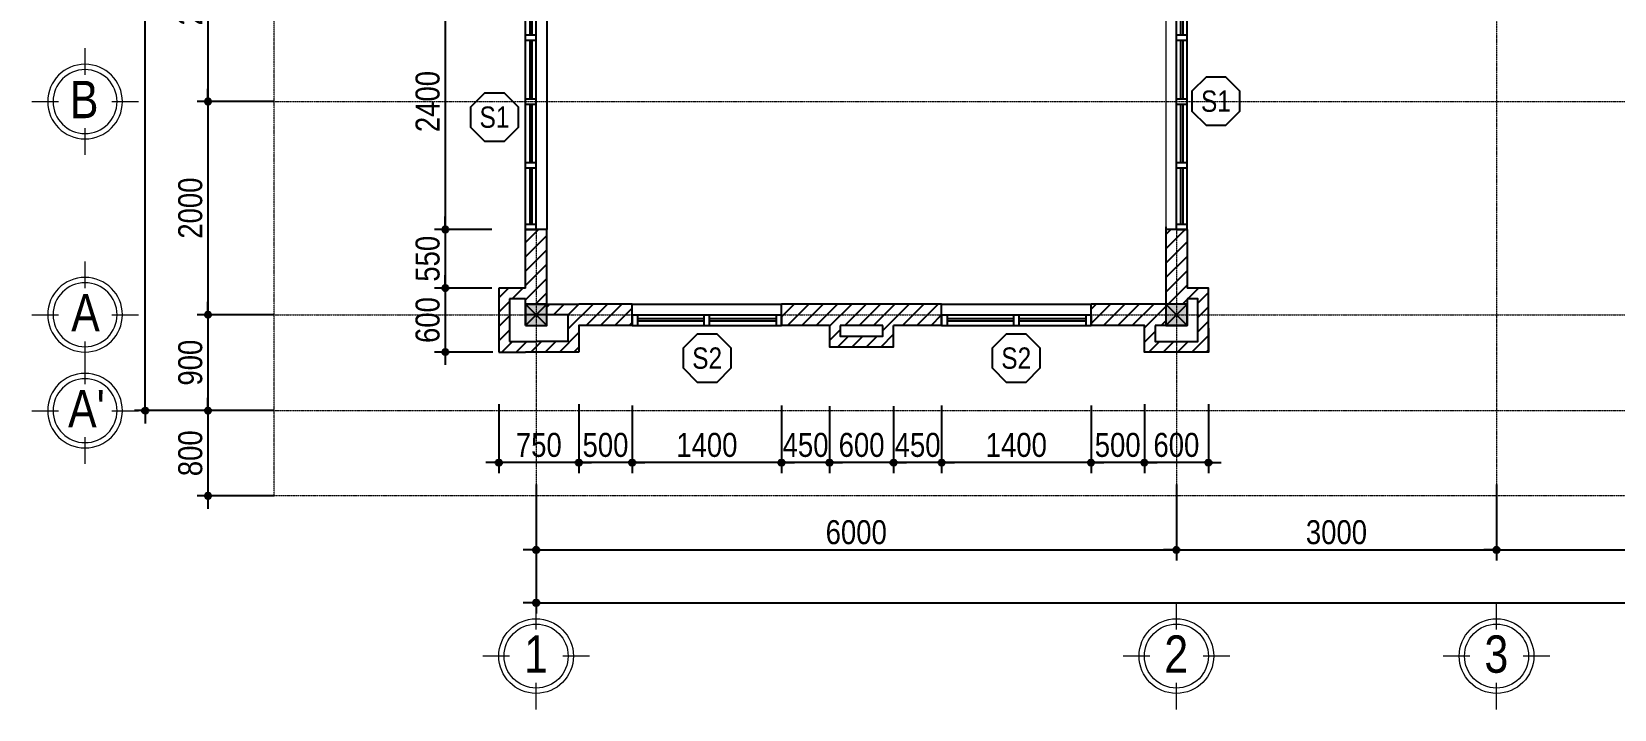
# Model space of a CAD drawing. Extents: x -79995 to 347433, y -157641 to 104789.
# Drawn here: x -17830 to -2998, y 58549 to 64908 of the extents above; entities that cross this region are included whole.
import ezdxf
from ezdxf.enums import TextEntityAlignment as Align

# ---------------------------------------------------------------- set-up
doc = ezdxf.new("R2010")
doc.units = 0
doc.linetypes.add('ACAD_ISO10W100', pattern=[18, 12, -3, 0, -3])
doc.layers.get('DEFPOINTS').update_dxf_attribs({"linetype": 'CONTINUOUS'})
for name, color, linetype in [('009', 251, 'CONTINUOUS'), ('DIM', 1, 'CONTINUOUS'), ('DOOR', 20, 'CONTINUOUS'), ('MEDIUM', 2, 'CONTINUOUS'), ('TAGS', 60, 'CONTINUOUS'), ('TUONG', 131, 'CONTINUOUS'), ('WALL', 4, 'CONTINUOUS')]:
    doc.layers.add(name, color=color, linetype=linetype)
for name, color, linetype, lineweight in [('NET-THAY', 2, 'CONTINUOUS', 13), ('TEN TRUC', 3, 'CONTINUOUS', 18), ('TRUC', 24, 'CONTINUOUS', 0)]:
    doc.layers.add(name, color=color, linetype=linetype, lineweight=lineweight)
doc.styles.add('HEL-CONDENSE', font='')
doc.styles.add('VNI-HELVE-CONDENSEN', font='')
doc.styles.get('HEL-CONDENSE').set_extended_font_data('VNI-Helve-Condense')
doc.styles.get('VNI-HELVE-CONDENSEN').set_extended_font_data('VNI-Helve-Condense')
doc.dimstyles.new('D100', dxfattribs={"dimtxt": 225, "dimasz": 1.2, "dimexe": 100, "dimexo": 0, "dimgap": 50, "dimtad": 1, "dimdec": 0, "dimzin": 13, "dimdsep": 46, "dimtxsty": 'HEL-CONDENSE', "dimblk": 'D50', "dimcen": 0, "dimclrd": 1, "dimclre": 1, "dimclrt": 7, "dimadec": 0, "dimazin": 0, "dimtfac": 1, "dimtdec": 0, "dimtmove": 0, "dimatfit": 3, "dimldrblk": 'D50', "dimfxl": 1, "dimtolj": 1, "dimtzin": 13, "dimarcsym": 0})

# ---------------------------------------------------------------- blocks, each defined once
blk = doc.blocks.new('s11')
at = {"layer": 'DOOR'}
for p, q in [((0, 0), (0, -100)), ((1400, 0), (0, 0)), ((50, 0), (50, -100)), ((1350, 0), (1350, -100)), ((1400, 0), (1400, -100)), ((1400, -100), (0, -100))]:
    blk.add_line(p, q, dxfattribs=at)
at = {"layer": 'DOOR', "linetype": 'ByBlock', "lineweight": -2}
for p, q in [((675, -100), (675, 0)), ((725, -100), (725, 0))]:
    blk.add_line(p, q, dxfattribs=at)
at = {"layer": 'DOOR', "color": 251}
for p, q in [((50, -40), (675, -40)), ((50, -60), (675, -60)), ((725, -40), (1350, -40)), ((725, -60), (1350, -60))]:
    blk.add_line(p, q, dxfattribs=at)
blk = doc.blocks.new('A$C1CA434F2')
at = {"layer": 'DOOR'}
for p, q in [((-289, -309), (-289, -409)), ((-289, -309), (2111, -309)), ((-289, -409), (2111, -409)), ((-239, -309), (-239, -409)), ((886, -309), (886, -409)), ((936, -309), (936, -409)), ((1486, -309), (1486, -409)), ((1536, -309), (1536, -409)), ((2061, -309), (2061, -409)), ((2111, -309), (2111, -409))]:
    blk.add_line(p, q, dxfattribs=at)
at = {"layer": 'DOOR', "color": 251}
for p, q in [((285, -349), (-239, -349)), ((285, -369), (-239, -369)), ((886, -349), (335, -349)), ((886, -369), (335, -369)), ((1486, -349), (936, -349)), ((1486, -369), (936, -369)), ((2061, -349), (1536, -349)), ((2061, -369), (1536, -369))]:
    blk.add_line(p, q, dxfattribs=at)
at = {"layer": 'DOOR', "linetype": 'ByBlock', "lineweight": -2}
for p, q in [((285, -409), (285, -309)), ((335, -409), (335, -309))]:
    blk.add_line(p, q, dxfattribs=at)
blk = doc.blocks.new('D50')
at = {"layer": 'DIM'}
blk.add_hatch(color=256, dxfattribs=at).paths.add_polyline_path([(25, 0, 1), (-25, 0, 1)])
blk.add_line((25, 0), (100, 0), dxfattribs=at)
blk.add_circle((0, 0), 25, dxfattribs=at)
blk = doc.blocks.new('*D397')
at = {"layer": 'DEFPOINTS', "color": 0, "transparency": 16777216}
for p in [(-13102, 60660), (-7102, 60660), (-7102, 60045)]:
    blk.add_point(p, dxfattribs=at)
at = {"layer": 'DIM', "color": 1, "lineweight": -2, "transparency": 16777216}
for p, q in [((-13102, 60660), (-13102, 59945)), ((-7102, 60660), (-7102, 59945)), ((-13100, 60045), (-7103, 60045))]:
    blk.add_line(p, q, dxfattribs=at)
at = {"layer": 'DIM', "color": 1, "lineweight": -2, "transparency": 16777216, "xscale": 1.199999999999999, "yscale": 1.199999999999999, "zscale": 1.199999999999999, "rotation": 180}
blk.add_blockref('D50', (-13102, 60045), dxfattribs=at)
at = {"layer": 'DIM', "color": 1, "lineweight": -2, "transparency": 16777216, "xscale": 1.199999999999999, "yscale": 1.199999999999999, "zscale": 1.199999999999999}
blk.add_blockref('D50', (-7102, 60045), dxfattribs=at)
at = {"layer": 'DIM', "color": 7, "transparency": 16777216, "insert": (-10102, 60210), "char_height": 225, "attachment_point": 5, "style": 'HEL-CONDENSE'}
blk.add_mtext('\\A1;6000', dxfattribs=at)
blk = doc.blocks.new('*D398')
at = {"layer": 'DEFPOINTS', "color": 0, "transparency": 16777216}
for p in [(-7102, 60660), (-4102, 60660), (-4102, 60045)]:
    blk.add_point(p, dxfattribs=at)
at = {"layer": 'DIM', "color": 1, "lineweight": -2, "transparency": 16777216}
for p, q in [((-7102, 60660), (-7102, 59945)), ((-4102, 60660), (-4102, 59945)), ((-7100, 60045), (-4103, 60045))]:
    blk.add_line(p, q, dxfattribs=at)
at = {"layer": 'DIM', "color": 1, "lineweight": -2, "transparency": 16777216, "xscale": 1.199999999999999, "yscale": 1.199999999999999, "zscale": 1.199999999999999, "rotation": 180}
blk.add_blockref('D50', (-7102, 60045), dxfattribs=at)
at = {"layer": 'DIM', "color": 1, "lineweight": -2, "transparency": 16777216, "xscale": 1.199999999999999, "yscale": 1.199999999999999, "zscale": 1.199999999999999}
blk.add_blockref('D50', (-4102, 60045), dxfattribs=at)
at = {"layer": 'DIM', "color": 7, "transparency": 16777216, "insert": (-5602, 60210), "char_height": 225, "attachment_point": 5, "style": 'HEL-CONDENSE'}
blk.add_mtext('\\A1;3000', dxfattribs=at)
blk = doc.blocks.new('*D399')
at = {"layer": 'DEFPOINTS', "color": 0, "transparency": 16777216}
for p in [(-4102, 60660), (1398, 60660), (1398, 60045)]:
    blk.add_point(p, dxfattribs=at)
at = {"layer": 'DIM', "color": 1, "lineweight": -2, "transparency": 16777216}
for p, q in [((-4102, 60660), (-4102, 59945)), ((1398, 60660), (1398, 59945)), ((-4100, 60045), (1397, 60045))]:
    blk.add_line(p, q, dxfattribs=at)
at = {"layer": 'DIM', "color": 1, "lineweight": -2, "transparency": 16777216, "xscale": 1.199999999999999, "yscale": 1.199999999999999, "zscale": 1.199999999999999, "rotation": 180}
blk.add_blockref('D50', (-4102, 60045), dxfattribs=at)
at = {"layer": 'DIM', "color": 1, "lineweight": -2, "transparency": 16777216, "xscale": 1.199999999999999, "yscale": 1.199999999999999, "zscale": 1.199999999999999}
blk.add_blockref('D50', (1398, 60045), dxfattribs=at)
at = {"layer": 'DIM', "color": 7, "transparency": 16777216, "insert": (-1352, 60210), "char_height": 225, "attachment_point": 5, "style": 'HEL-CONDENSE'}
blk.add_mtext('\\A1;5500', dxfattribs=at)
blk = doc.blocks.new('*D404')
at = {"layer": 'DEFPOINTS', "color": 0, "transparency": 16777216}
for p in [(-13102, 60660), (19898, 60660), (19898, 59549)]:
    blk.add_point(p, dxfattribs=at)
at = {"layer": 'DIM', "color": 1, "lineweight": -2, "transparency": 16777216}
for p, q in [((-13102, 60660), (-13102, 59449)), ((19898, 60660), (19898, 59449)), ((-13100, 59549), (19897, 59549))]:
    blk.add_line(p, q, dxfattribs=at)
at = {"layer": 'DIM', "color": 1, "lineweight": -2, "transparency": 16777216, "xscale": 1.199999999999999, "yscale": 1.199999999999999, "zscale": 1.199999999999999, "rotation": 180}
blk.add_blockref('D50', (-13102, 59549), dxfattribs=at)
at = {"layer": 'DIM', "color": 1, "lineweight": -2, "transparency": 16777216, "xscale": 1.199999999999999, "yscale": 1.199999999999999, "zscale": 1.199999999999999}
blk.add_blockref('D50', (19898, 59549), dxfattribs=at)
at = {"layer": 'DIM', "color": 7, "transparency": 16777216, "insert": (3398, 59714), "char_height": 225, "attachment_point": 5, "style": 'HEL-CONDENSE'}
blk.add_mtext('\\A1;33000', dxfattribs=at)
blk = doc.blocks.new('A$C206177D3')
at = {"layer": 'TEN TRUC', "ltscale": 1000}
for p, q in [((-37, 240), (-37, 490)), ((-287, -10), (-537, -10)), ((463, -10), (213, -10)), ((-37, -510), (-37, -260))]:
    blk.add_line(p, q, dxfattribs=at)
blk.add_circle((-37, -10), 350, dxfattribs=at)
at = {"layer": 'TEN TRUC', "color": 254, "ltscale": 1000}
blk.add_circle((-37, -10), 300, dxfattribs=at)
blk = doc.blocks.new('*D408')
at = {"layer": 'DEFPOINTS', "color": 0, "transparency": 16777216}
for p in [(-15556, 66252), (-16177, 64252), (-15556, 64252)]:
    blk.add_point(p, dxfattribs=at)
at = {"layer": 'DIM', "color": 1, "lineweight": -2, "transparency": 16777216}
for p, q in [((-15556, 66252), (-16277, 66252)), ((-16177, 66251), (-16177, 64253)), ((-15556, 64252), (-16277, 64252))]:
    blk.add_line(p, q, dxfattribs=at)
at = {"layer": 'DIM', "color": 1, "lineweight": -2, "transparency": 16777216, "xscale": 1.199999999999999, "yscale": 1.199999999999999, "zscale": 1.199999999999999}
for p, rotation in [((-16177, 66252), 90), ((-16177, 64252), 270)]:
    blk.add_blockref('D50', p, dxfattribs=dict(at, rotation=rotation))
at = {"layer": 'DIM', "color": 7, "transparency": 16777216, "insert": (-16342, 65252), "char_height": 225, "attachment_point": 5, "rotation": 90, "style": 'HEL-CONDENSE'}
blk.add_mtext('\\A1;2000', dxfattribs=at)
blk = doc.blocks.new('*D409')
at = {"layer": 'DEFPOINTS', "color": 0, "transparency": 16777216}
for p in [(-16765, 76252), (-15556, 76252), (-15556, 61352)]:
    blk.add_point(p, dxfattribs=at)
at = {"layer": 'DIM', "color": 1, "lineweight": -2, "transparency": 16777216}
for p, q in [((-15556, 76252), (-16865, 76252)), ((-16765, 61353), (-16765, 76251)), ((-15556, 61352), (-16865, 61352))]:
    blk.add_line(p, q, dxfattribs=at)
at = {"layer": 'DIM', "color": 1, "lineweight": -2, "transparency": 16777216, "xscale": 1.199999999999999, "yscale": 1.199999999999999, "zscale": 1.199999999999999}
for p, rotation in [((-16765, 76252), 90), ((-16765, 61352), 270)]:
    blk.add_blockref('D50', p, dxfattribs=dict(at, rotation=rotation))
at = {"layer": 'DIM', "color": 7, "transparency": 16777216, "insert": (-16930, 68802), "char_height": 225, "attachment_point": 5, "rotation": 90, "style": 'HEL-CONDENSE'}
blk.add_mtext('\\A1;14900', dxfattribs=at)
blk = doc.blocks.new('*D410')
at = {"layer": 'DEFPOINTS', "color": 0, "transparency": 16777216}
for p in [(-15556, 64252), (-16177, 62252), (-15556, 62252)]:
    blk.add_point(p, dxfattribs=at)
at = {"layer": 'DIM', "color": 1, "lineweight": -2, "transparency": 16777216}
for p, q in [((-15556, 64252), (-16277, 64252)), ((-16177, 64251), (-16177, 62253)), ((-15556, 62252), (-16277, 62252))]:
    blk.add_line(p, q, dxfattribs=at)
at = {"layer": 'DIM', "color": 1, "lineweight": -2, "transparency": 16777216, "xscale": 1.199999999999999, "yscale": 1.199999999999999, "zscale": 1.199999999999999}
for p, rotation in [((-16177, 64252), 90), ((-16177, 62252), 270)]:
    blk.add_blockref('D50', p, dxfattribs=dict(at, rotation=rotation))
at = {"layer": 'DIM', "color": 7, "transparency": 16777216, "insert": (-16342, 63252), "char_height": 225, "attachment_point": 5, "rotation": 90, "style": 'HEL-CONDENSE'}
blk.add_mtext('\\A1;2000', dxfattribs=at)
blk = doc.blocks.new('*D411')
at = {"layer": 'DEFPOINTS', "color": 0, "transparency": 16777216}
for p in [(-15556, 62252), (-16177, 61352), (-15556, 61352)]:
    blk.add_point(p, dxfattribs=at)
at = {"layer": 'DIM', "color": 1, "lineweight": -2, "transparency": 16777216}
for p, q in [((-15556, 62252), (-16277, 62252)), ((-16177, 62251), (-16177, 61353)), ((-15556, 61352), (-16277, 61352))]:
    blk.add_line(p, q, dxfattribs=at)
at = {"layer": 'DIM', "color": 1, "lineweight": -2, "transparency": 16777216, "xscale": 1.199999999999999, "yscale": 1.199999999999999, "zscale": 1.199999999999999}
for p, rotation in [((-16177, 62252), 90), ((-16177, 61352), 270)]:
    blk.add_blockref('D50', p, dxfattribs=dict(at, rotation=rotation))
at = {"layer": 'DIM', "color": 7, "transparency": 16777216, "insert": (-16342, 61802), "char_height": 225, "attachment_point": 5, "rotation": 90, "style": 'HEL-CONDENSE'}
blk.add_mtext('\\A1;900', dxfattribs=at)
blk = doc.blocks.new('A$C225A2996')
at = {"layer": 'WALL'}
blk.add_hatch(color=4, dxfattribs=at).paths.add_polyline_path([(531, 82), (731, 82), (731, 282), (531, 282)])
at = {"layer": 'WALL', "color": 4}
for p, q in [((531, 282), (731, 82)), ((531, 82), (731, 282))]:
    blk.add_line(p, q, dxfattribs=at)
blk.add_lwpolyline([(531, 82), (731, 82), (731, 282), (531, 282)], close=True, dxfattribs=at)
blk = doc.blocks.new('KH-CUADI')
at = {"layer": 'TAGS'}
blk.add_lwpolyline([(-124, 300), (-300, 124), (-300, -124), (-124, -300), (124, -300), (300, -124), (300, 124), (124, 300)], close=True, dxfattribs=at)
at = {"layer": 'TAGS', "style": 'VNI-HELVE-CONDENSEN'}
blk.add_attdef('D', text='', height=300, dxfattribs=at).set_placement((0, 0), align=Align.MIDDLE)
blk = doc.blocks.new('*D412')
at = {"layer": 'DEFPOINTS', "color": 0, "transparency": 16777216}
for p in [(-15556, 61352), (-16177, 60552), (-15556, 60552)]:
    blk.add_point(p, dxfattribs=at)
at = {"layer": 'DIM', "color": 1, "lineweight": -2, "transparency": 16777216}
for p, q in [((-15556, 61352), (-16277, 61352)), ((-16177, 61351), (-16177, 60553)), ((-15556, 60552), (-16277, 60552))]:
    blk.add_line(p, q, dxfattribs=at)
at = {"layer": 'DIM', "color": 1, "lineweight": -2, "transparency": 16777216, "xscale": 1.199999999999999, "yscale": 1.199999999999999, "zscale": 1.199999999999999}
for p, rotation in [((-16177, 61352), 90), ((-16177, 60552), 270)]:
    blk.add_blockref('D50', p, dxfattribs=dict(at, rotation=rotation))
at = {"layer": 'DIM', "color": 7, "transparency": 16777216, "insert": (-16342, 60952), "char_height": 225, "attachment_point": 5, "rotation": 90, "style": 'HEL-CONDENSE'}
blk.add_mtext('\\A1;800', dxfattribs=at)
blk = doc.blocks.new('*D435')
at = {"layer": 'DEFPOINTS', "color": 0, "transparency": 16777216}
for p in [(-7402, 61412), (-6802, 61412), (-7402, 60864)]:
    blk.add_point(p, dxfattribs=at)
at = {"layer": 'DIM', "color": 1, "lineweight": -2, "transparency": 16777216}
for p, q in [((-7402, 61412), (-7402, 60764)), ((-6802, 61412), (-6802, 60764)), ((-6803, 60864), (-7400, 60864))]:
    blk.add_line(p, q, dxfattribs=at)
at = {"layer": 'DIM', "color": 1, "lineweight": -2, "transparency": 16777216, "xscale": 1.199999999999999, "yscale": 1.199999999999999, "zscale": 1.199999999999999, "rotation": 180}
blk.add_blockref('D50', (-7402, 60864), dxfattribs=at)
at = {"layer": 'DIM', "color": 1, "lineweight": -2, "transparency": 16777216, "xscale": 1.199999999999999, "yscale": 1.199999999999999, "zscale": 1.199999999999999}
blk.add_blockref('D50', (-6802, 60864), dxfattribs=at)
at = {"layer": 'DIM', "color": 7, "transparency": 16777216, "insert": (-7102, 61029), "char_height": 225, "attachment_point": 5, "style": 'HEL-CONDENSE'}
blk.add_mtext('\\A1;600', dxfattribs=at)
blk = doc.blocks.new('*D436')
at = {"layer": 'DEFPOINTS', "color": 0, "transparency": 16777216}
for p in [(-7402, 61412), (-7902, 61400), (-7902, 60864)]:
    blk.add_point(p, dxfattribs=at)
at = {"layer": 'DIM', "color": 1, "lineweight": -2, "transparency": 16777216}
for p, q in [((-7402, 61412), (-7402, 60764)), ((-7902, 61400), (-7902, 60764)), ((-7403, 60864), (-7900, 60864))]:
    blk.add_line(p, q, dxfattribs=at)
at = {"layer": 'DIM', "color": 1, "lineweight": -2, "transparency": 16777216, "xscale": 1.199999999999999, "yscale": 1.199999999999999, "zscale": 1.199999999999999, "rotation": 180}
blk.add_blockref('D50', (-7902, 60864), dxfattribs=at)
at = {"layer": 'DIM', "color": 1, "lineweight": -2, "transparency": 16777216, "xscale": 1.199999999999999, "yscale": 1.199999999999999, "zscale": 1.199999999999999}
blk.add_blockref('D50', (-7402, 60864), dxfattribs=at)
at = {"layer": 'DIM', "color": 7, "transparency": 16777216, "insert": (-7652, 61029), "char_height": 225, "attachment_point": 5, "style": 'HEL-CONDENSE'}
blk.add_mtext('\\A1;500', dxfattribs=at)
blk = doc.blocks.new('*D437')
at = {"layer": 'DEFPOINTS', "color": 0, "transparency": 16777216}
for p in [(-9302, 61400), (-7902, 61400), (-9302, 60864)]:
    blk.add_point(p, dxfattribs=at)
at = {"layer": 'DIM', "color": 1, "lineweight": -2, "transparency": 16777216}
for p, q in [((-9302, 61400), (-9302, 60764)), ((-7902, 61400), (-7902, 60764)), ((-7903, 60864), (-9300, 60864))]:
    blk.add_line(p, q, dxfattribs=at)
at = {"layer": 'DIM', "color": 1, "lineweight": -2, "transparency": 16777216, "xscale": 1.199999999999999, "yscale": 1.199999999999999, "zscale": 1.199999999999999, "rotation": 180}
blk.add_blockref('D50', (-9302, 60864), dxfattribs=at)
at = {"layer": 'DIM', "color": 1, "lineweight": -2, "transparency": 16777216, "xscale": 1.199999999999999, "yscale": 1.199999999999999, "zscale": 1.199999999999999}
blk.add_blockref('D50', (-7902, 60864), dxfattribs=at)
at = {"layer": 'DIM', "color": 7, "transparency": 16777216, "insert": (-8602, 61029), "char_height": 225, "attachment_point": 5, "style": 'HEL-CONDENSE'}
blk.add_mtext('\\A1;1400', dxfattribs=at)
blk = doc.blocks.new('*D438')
at = {"layer": 'DEFPOINTS', "color": 0, "transparency": 16777216}
for p in [(-9752, 61393), (-9302, 61400), (-9752, 60864)]:
    blk.add_point(p, dxfattribs=at)
at = {"layer": 'DIM', "color": 1, "lineweight": -2, "transparency": 16777216}
for p, q in [((-9752, 61393), (-9752, 60764)), ((-9302, 61400), (-9302, 60764)), ((-9303, 60864), (-9750, 60864))]:
    blk.add_line(p, q, dxfattribs=at)
at = {"layer": 'DIM', "color": 1, "lineweight": -2, "transparency": 16777216, "xscale": 1.199999999999999, "yscale": 1.199999999999999, "zscale": 1.199999999999999, "rotation": 180}
blk.add_blockref('D50', (-9752, 60864), dxfattribs=at)
at = {"layer": 'DIM', "color": 1, "lineweight": -2, "transparency": 16777216, "xscale": 1.199999999999999, "yscale": 1.199999999999999, "zscale": 1.199999999999999}
blk.add_blockref('D50', (-9302, 60864), dxfattribs=at)
at = {"layer": 'DIM', "color": 7, "transparency": 16777216, "insert": (-9527, 61029), "char_height": 225, "attachment_point": 5, "style": 'HEL-CONDENSE'}
blk.add_mtext('\\A1;450', dxfattribs=at)
blk = doc.blocks.new('*D439')
at = {"layer": 'DEFPOINTS', "color": 0, "transparency": 16777216}
for p in [(-10352, 61393), (-9752, 61393), (-10352, 60864)]:
    blk.add_point(p, dxfattribs=at)
at = {"layer": 'DIM', "color": 1, "lineweight": -2, "transparency": 16777216}
for p, q in [((-10352, 61393), (-10352, 60764)), ((-9752, 61393), (-9752, 60764)), ((-9753, 60864), (-10350, 60864))]:
    blk.add_line(p, q, dxfattribs=at)
at = {"layer": 'DIM', "color": 1, "lineweight": -2, "transparency": 16777216, "xscale": 1.199999999999999, "yscale": 1.199999999999999, "zscale": 1.199999999999999, "rotation": 180}
blk.add_blockref('D50', (-10352, 60864), dxfattribs=at)
at = {"layer": 'DIM', "color": 1, "lineweight": -2, "transparency": 16777216, "xscale": 1.199999999999999, "yscale": 1.199999999999999, "zscale": 1.199999999999999}
blk.add_blockref('D50', (-9752, 60864), dxfattribs=at)
at = {"layer": 'DIM', "color": 7, "transparency": 16777216, "insert": (-10052, 61029), "char_height": 225, "attachment_point": 5, "style": 'HEL-CONDENSE'}
blk.add_mtext('\\A1;600', dxfattribs=at)
blk = doc.blocks.new('*D440')
at = {"layer": 'DEFPOINTS', "color": 0, "transparency": 16777216}
for p in [(-10802, 61400), (-10352, 61393), (-10802, 60864)]:
    blk.add_point(p, dxfattribs=at)
at = {"layer": 'DIM', "color": 1, "lineweight": -2, "transparency": 16777216}
for p, q in [((-10802, 61400), (-10802, 60764)), ((-10352, 61393), (-10352, 60764)), ((-10353, 60864), (-10800, 60864))]:
    blk.add_line(p, q, dxfattribs=at)
at = {"layer": 'DIM', "color": 1, "lineweight": -2, "transparency": 16777216, "xscale": 1.199999999999999, "yscale": 1.199999999999999, "zscale": 1.199999999999999, "rotation": 180}
blk.add_blockref('D50', (-10802, 60864), dxfattribs=at)
at = {"layer": 'DIM', "color": 1, "lineweight": -2, "transparency": 16777216, "xscale": 1.199999999999999, "yscale": 1.199999999999999, "zscale": 1.199999999999999}
blk.add_blockref('D50', (-10352, 60864), dxfattribs=at)
at = {"layer": 'DIM', "color": 7, "transparency": 16777216, "insert": (-10577, 61029), "char_height": 225, "attachment_point": 5, "style": 'HEL-CONDENSE'}
blk.add_mtext('\\A1;450', dxfattribs=at)
blk = doc.blocks.new('*D441')
at = {"layer": 'DEFPOINTS', "color": 0, "transparency": 16777216}
for p in [(-12202, 61400), (-10802, 61400), (-12202, 60864)]:
    blk.add_point(p, dxfattribs=at)
at = {"layer": 'DIM', "color": 1, "lineweight": -2, "transparency": 16777216}
for p, q in [((-12202, 61400), (-12202, 60764)), ((-10802, 61400), (-10802, 60764)), ((-10803, 60864), (-12200, 60864))]:
    blk.add_line(p, q, dxfattribs=at)
at = {"layer": 'DIM', "color": 1, "lineweight": -2, "transparency": 16777216, "xscale": 1.199999999999999, "yscale": 1.199999999999999, "zscale": 1.199999999999999, "rotation": 180}
blk.add_blockref('D50', (-12202, 60864), dxfattribs=at)
at = {"layer": 'DIM', "color": 1, "lineweight": -2, "transparency": 16777216, "xscale": 1.199999999999999, "yscale": 1.199999999999999, "zscale": 1.199999999999999}
blk.add_blockref('D50', (-10802, 60864), dxfattribs=at)
at = {"layer": 'DIM', "color": 7, "transparency": 16777216, "insert": (-11502, 61029), "char_height": 225, "attachment_point": 5, "style": 'HEL-CONDENSE'}
blk.add_mtext('\\A1;1400', dxfattribs=at)
blk = doc.blocks.new('*D442')
at = {"layer": 'DEFPOINTS', "color": 0, "transparency": 16777216}
for p in [(-12702, 61412), (-12202, 61400), (-12702, 60864)]:
    blk.add_point(p, dxfattribs=at)
at = {"layer": 'DIM', "color": 1, "lineweight": -2, "transparency": 16777216}
for p, q in [((-12702, 61412), (-12702, 60764)), ((-12202, 61400), (-12202, 60764)), ((-12203, 60864), (-12700, 60864))]:
    blk.add_line(p, q, dxfattribs=at)
at = {"layer": 'DIM', "color": 1, "lineweight": -2, "transparency": 16777216, "xscale": 1.199999999999999, "yscale": 1.199999999999999, "zscale": 1.199999999999999, "rotation": 180}
blk.add_blockref('D50', (-12702, 60864), dxfattribs=at)
at = {"layer": 'DIM', "color": 1, "lineweight": -2, "transparency": 16777216, "xscale": 1.199999999999999, "yscale": 1.199999999999999, "zscale": 1.199999999999999}
blk.add_blockref('D50', (-12202, 60864), dxfattribs=at)
at = {"layer": 'DIM', "color": 7, "transparency": 16777216, "insert": (-12452, 61029), "char_height": 225, "attachment_point": 5, "style": 'HEL-CONDENSE'}
blk.add_mtext('\\A1;500', dxfattribs=at)
blk = doc.blocks.new('*D443')
at = {"layer": 'DEFPOINTS', "color": 0, "transparency": 16777216}
for p in [(-13452, 61412), (-12702, 61412), (-13452, 60864)]:
    blk.add_point(p, dxfattribs=at)
at = {"layer": 'DIM', "color": 1, "lineweight": -2, "transparency": 16777216}
for p, q in [((-13452, 61412), (-13452, 60764)), ((-12702, 61412), (-12702, 60764)), ((-12703, 60864), (-13450, 60864))]:
    blk.add_line(p, q, dxfattribs=at)
at = {"layer": 'DIM', "color": 1, "lineweight": -2, "transparency": 16777216, "xscale": 1.199999999999999, "yscale": 1.199999999999999, "zscale": 1.199999999999999, "rotation": 180}
blk.add_blockref('D50', (-13452, 60864), dxfattribs=at)
at = {"layer": 'DIM', "color": 1, "lineweight": -2, "transparency": 16777216, "xscale": 1.199999999999999, "yscale": 1.199999999999999, "zscale": 1.199999999999999}
blk.add_blockref('D50', (-12702, 60864), dxfattribs=at)
at = {"layer": 'DIM', "color": 7, "transparency": 16777216, "insert": (-13077, 61029), "char_height": 225, "attachment_point": 5, "style": 'HEL-CONDENSE'}
blk.add_mtext('\\A1;750', dxfattribs=at)
blk = doc.blocks.new('*D552')
at = {"layer": 'DEFPOINTS', "color": 0, "transparency": 16777216}
for p in [(-13470, 65452), (-13953, 63052), (-13517, 63052)]:
    blk.add_point(p, dxfattribs=at)
at = {"layer": 'DIM', "color": 1, "lineweight": -2, "transparency": 16777216}
for p, q in [((-13470, 65452), (-14053, 65452)), ((-13953, 65451), (-13953, 63053)), ((-13517, 63052), (-14053, 63052))]:
    blk.add_line(p, q, dxfattribs=at)
at = {"layer": 'DIM', "color": 1, "lineweight": -2, "transparency": 16777216, "xscale": 1.199999999999999, "yscale": 1.199999999999999, "zscale": 1.199999999999999}
for p, rotation in [((-13953, 65452), 90), ((-13953, 63052), 270)]:
    blk.add_blockref('D50', p, dxfattribs=dict(at, rotation=rotation))
at = {"layer": 'DIM', "color": 7, "transparency": 16777216, "insert": (-14118, 64252), "char_height": 225, "attachment_point": 5, "rotation": 90, "style": 'HEL-CONDENSE'}
blk.add_mtext('\\A1;2400', dxfattribs=at)
blk = doc.blocks.new('*D553')
at = {"layer": 'DEFPOINTS', "color": 0, "transparency": 16777216}
for p in [(-13517, 63052), (-13953, 62502), (-13517, 62502)]:
    blk.add_point(p, dxfattribs=at)
at = {"layer": 'DIM', "color": 1, "lineweight": -2, "transparency": 16777216}
for p, q in [((-13517, 63052), (-14053, 63052)), ((-13953, 63051), (-13953, 62503)), ((-13517, 62502), (-14053, 62502))]:
    blk.add_line(p, q, dxfattribs=at)
at = {"layer": 'DIM', "color": 1, "lineweight": -2, "transparency": 16777216, "xscale": 1.199999999999999, "yscale": 1.199999999999999, "zscale": 1.199999999999999}
for p, rotation in [((-13953, 63052), 90), ((-13953, 62502), 270)]:
    blk.add_blockref('D50', p, dxfattribs=dict(at, rotation=rotation))
at = {"layer": 'DIM', "color": 7, "transparency": 16777216, "insert": (-14118, 62777), "char_height": 225, "attachment_point": 5, "rotation": 90, "style": 'HEL-CONDENSE'}
blk.add_mtext('\\A1;550', dxfattribs=at)
blk = doc.blocks.new('*D554')
at = {"layer": 'DEFPOINTS', "color": 0, "transparency": 16777216}
for p in [(-13517, 62502), (-13953, 61902), (-13509, 61902)]:
    blk.add_point(p, dxfattribs=at)
at = {"layer": 'DIM', "color": 1, "lineweight": -2, "transparency": 16777216}
for p, q in [((-13517, 62502), (-14053, 62502)), ((-13953, 62501), (-13953, 61903)), ((-13509, 61902), (-14053, 61902))]:
    blk.add_line(p, q, dxfattribs=at)
at = {"layer": 'DIM', "color": 1, "lineweight": -2, "transparency": 16777216, "xscale": 1.199999999999999, "yscale": 1.199999999999999, "zscale": 1.199999999999999}
for p, rotation in [((-13953, 62502), 90), ((-13953, 61902), 270)]:
    blk.add_blockref('D50', p, dxfattribs=dict(at, rotation=rotation))
at = {"layer": 'DIM', "color": 7, "transparency": 16777216, "insert": (-14118, 62202), "char_height": 225, "attachment_point": 5, "rotation": 90, "style": 'HEL-CONDENSE'}
blk.add_mtext('\\A1;600', dxfattribs=at)

msp = doc.modelspace()

# ---------------------------------------------------------------- hatches: boundary and pattern name
at = {"layer": '009'}
h = msp.add_hatch(dxfattribs=at)
h.set_pattern_fill('ANSI31', color=256, scale=30, style=0)
h.set_pattern_definition([(45, (-1316106.72, -268894.45), (-67.351921, 67.351921), [])])
h.paths.add_polyline_path([(-8601.548, 70351.712), (-13001.548, 70351.712), (-13001.548, 70251.712), (-8601.548, 70251.712)])
h.paths.add_polyline_path([(-7101.548, 70151.712), (-7201.548, 70151.712), (-7201.548, 66351.712), (-7101.548, 66351.712)])
h.paths.add_polyline_path([(-5201.548, 70351.712), (-7001.548, 70351.712), (-7001.548, 70251.712), (-5201.548, 70251.712)])
h.paths.add_polyline_path([(-4001.548, 70151.712), (-4101.548, 70151.712), (-4101.548, 66351.712), (-4001.548, 66351.712)])
h.paths.add_polyline_path([(-1.548, 70351.712), (-4001.548, 70351.712), (-4001.548, 70251.712), (-3201.548, 70251.712), (-1.548, 70251.712)])
h.paths.add_polyline_path([(-4201.548, 66351.712), (-4901.548, 66351.712), (-4901.548, 66151.712), (-4401.548, 66151.712), (-4401.548, 65951.712), (-3801.548, 65951.712), (-3801.548, 66151.712), (-3301.548, 66151.712), (-3301.548, 66351.712), (-4001.548, 66351.712), (-4001.548, 66251.712), (-4001.548, 66151.712), (-3901.548, 66151.712), (-3901.548, 66051.712), (-4301.548, 66051.712), (-4301.548, 66151.712), (-4201.548, 66151.712)])
h.paths.add_polyline_path([(-6301.548, 66351.712), (-7001.548, 66351.712), (-7001.548, 66151.712), (-6301.548, 66151.712)])
h.paths.add_polyline_path([(-7001.548, 66151.712), (-7201.548, 66151.712), (-7201.548, 65451.712), (-7001.548, 65451.712)])
h.paths.add_polyline_path([(-7201.548, 62351.712), (-7901.548, 62351.712), (-7901.548, 62151.712), (-7401.548, 62151.712), (-7401.548, 61901.712), (-6801.548, 61901.712), (-6801.548, 62501.712), (-7001.548, 62501.712), (-7001.548, 63051.712), (-7201.548, 63051.712), (-7201.548, 62351.712), (-7001.548, 62351.712), (-7001.548, 62401.712), (-6901.548, 62401.712), (-6901.548, 62001.712), (-7301.548, 62001.712), (-7301.548, 62151.712), (-7201.548, 62151.712)])
h.paths.add_polyline_path([(-9301.548, 62351.712), (-10801.548, 62351.712), (-10801.548, 62151.712), (-10351.548, 62151.712), (-10351.548, 61951.712), (-9751.548, 61951.712), (-9751.548, 62151.712), (-9301.548, 62151.712)])
h.paths.add_polyline_path([(-9851.548, 62151.712), (-9851.548, 62051.712), (-10251.548, 62051.712), (-10251.548, 62151.712)], flags=17)
h.paths.add_polyline_path([(-13001.548, 63051.712), (-13201.548, 63051.712), (-13201.548, 62501.712), (-13451.548, 62501.712), (-13451.548, 61901.712), (-13201.548, 61901.712), (-12701.548, 61901.712), (-12701.548, 62151.712), (-12201.548, 62151.712), (-12201.548, 62351.712), (-12701.548, 62351.712), (-13001.548, 62351.712), (-13001.548, 62251.712), (-12801.548, 62251.712), (-12801.548, 62001.712), (-13101.548, 62001.712), (-13351.548, 62001.712), (-13351.548, 62401.712), (-13201.548, 62401.712), (-13201.548, 62351.712), (-13001.548, 62351.712)])
h.paths.add_polyline_path([(-13001.548, 66151.712), (-13201.548, 66151.712), (-13201.548, 66051.712), (-13351.548, 66051.712), (-13351.548, 66451.712), (-13201.548, 66451.712), (-13201.548, 66351.712), (-13001.548, 66351.712), (-13001.548, 67051.712), (-13201.548, 67051.712), (-13201.548, 66551.712), (-13451.548, 66551.712), (-13451.548, 65951.712), (-13201.548, 65951.712), (-13201.548, 65451.712), (-13001.548, 65451.712)])
h.paths.add_polyline_path([(-13001.548, 70151.712), (-13201.548, 70151.712), (-13201.548, 70051.712), (-13351.548, 70051.712), (-13351.548, 70451.712), (-13201.548, 70451.712), (-13201.548, 70351.712), (-13001.548, 70351.712), (-13001.548, 70551.712), (-13201.548, 70551.712), (-13451.548, 70551.712), (-13451.548, 69951.712), (-13201.548, 69951.712), (-13201.548, 69451.712), (-13001.548, 69451.712)])
h.paths.add_polyline_path([(-13001.548, 73251.712), (-12901.548, 73251.712), (-12901.548, 73351.712), (-13001.548, 73351.712), (-13001.548, 73951.712), (-13201.548, 73951.712), (-13201.548, 72551.712), (-13451.548, 72551.712), (-13451.548, 71951.712), (-13201.548, 71951.712), (-13001.548, 71951.712), (-13001.548, 72151.712), (-13201.548, 72151.712), (-13201.548, 72051.712), (-13351.548, 72051.712), (-13351.548, 72451.712), (-13201.548, 72451.712), (-13201.548, 72351.712), (-13001.548, 72351.712), (-13001.548, 72551.712)])

# ---------------------------------------------------------------- linework, layer by layer
at = {"layer": 'MEDIUM'}
for p, q in [((-13001.548, 65451.712), (-13001.548, 63051.712)), ((-12201.548, 62351.712), (-10801.548, 62351.712)), ((-9301.548, 62351.712), (-7901.548, 62351.712))]:
    msp.add_line(p, q, dxfattribs=at)
at = {"layer": 'NET-THAY'}
msp.add_line((-7201.548, 65451.712), (-7201.548, 63051.712), dxfattribs=at)
at = {"layer": 'TRUC', "linetype": 'ACAD_ISO10W100', "ltscale": 0.2}
msp.add_lwpolyline([(-15555.532, 76977.493), (22214.78, 76977.493), (22214.78, 60551.712), (-15555.532, 60551.712)], close=True, dxfattribs=at)
for points in [[(-13101.548, 76977.493), (-13101.548, 60551.712)], [(-7101.548, 76977.493), (-7101.548, 60551.712)], [(-7101.548, 76977.493), (-7101.548, 60551.712)], [(-4101.548, 76977.493), (-4101.548, 60551.712)], [(-15555.532, 64251.712), (22214.78, 64251.712)], [(-15555.532, 62251.712), (22214.78, 62251.712)], [(-15555.532, 61351.712), (22214.78, 61351.712)]]:
    msp.add_lwpolyline(points, dxfattribs=at)
at = {"layer": 'TUONG'}
for p, q in [((-13001.548, 63051.712), (-13201.548, 63051.712)), ((-7001.548, 63051.712), (-7201.548, 63051.712)), ((-13201.548, 62351.712), (-12701.548, 62351.712)), ((-12201.548, 62151.712), (-12201.548, 62351.712)), ((-10801.548, 62151.712), (-10801.548, 62351.712)), ((-9301.548, 62151.712), (-9301.548, 62351.712)), ((-7901.548, 62151.712), (-7901.548, 62351.712)), ((-12801.548, 62001.712), (-13101.548, 62001.712)), ((-12701.548, 61901.712), (-13201.548, 61901.712))]:
    msp.add_line(p, q, dxfattribs=at)
at = {"layer": 'TUONG', "color": 4}
for p, q in [((-13201.548, 62501.712), (-13451.548, 62501.712)), ((-13451.548, 62501.712), (-13451.548, 61901.712)), ((-13201.548, 62401.712), (-13351.548, 62401.712)), ((-13351.548, 62401.712), (-13351.548, 62001.712)), ((-12801.548, 62251.712), (-13201.548, 62251.712)), ((-12801.548, 62001.712), (-12801.548, 62251.712)), ((-13351.548, 62001.712), (-13101.548, 62001.712)), ((-13451.548, 61901.712), (-13201.548, 61901.712))]:
    msp.add_line(p, q, dxfattribs=at)
at = {"layer": 'TUONG'}
for points in [[(-13201.548, 62501.712), (-13201.548, 63051.712)], [(-13001.548, 62326.712), (-13001.548, 62326.712), (-13001.548, 63051.712)], [(-7201.548, 63076.712), (-7201.548, 62351.712), (-7901.548, 62351.712)], [(-7001.548, 63051.712), (-7001.548, 62501.712)], [(-6801.548, 61901.712), (-6801.548, 62501.712), (-7001.548, 62501.712)], [(-13201.548, 62151.712), (-13201.548, 62151.712), (-13201.548, 62401.712)], [(-12201.548, 62351.712), (-12701.548, 62351.712)], [(-9301.548, 62351.712), (-10801.548, 62351.712)], [(-7001.548, 62401.712), (-7001.548, 62151.712), (-7001.548, 62151.712), (-7301.548, 62151.712)], [(-6901.548, 62001.712), (-6901.548, 62401.712), (-7001.548, 62401.712)], [(-12201.548, 62151.712), (-12701.548, 62151.712), (-12701.548, 61901.712)], [(-10351.548, 62151.712), (-10801.548, 62151.712)], [(-10351.548, 62151.712), (-10351.548, 61951.712), (-9751.548, 61951.712), (-9751.548, 62151.712)], [(-9851.548, 62151.712), (-10251.548, 62151.712)], [(-10251.548, 62151.712), (-10251.548, 62051.712), (-9851.548, 62051.712), (-9851.548, 62151.712)], [(-9301.548, 62151.712), (-9751.548, 62151.712)], [(-6801.548, 62126.712), (-6801.548, 61901.712), (-7401.548, 61901.712), (-7401.548, 62151.712), (-7901.548, 62151.712)], [(-7301.548, 62151.712), (-7301.548, 62001.712), (-6901.548, 62001.712), (-6901.548, 62001.712)]]:
    msp.add_lwpolyline(points, dxfattribs=at)

# ---------------------------------------------------------------- block references
at = {"layer": 'DOOR', "rotation": 90}
for p in [(-13510.832, 63340.807), (-7410.832, 63340.807)]:
    msp.add_blockref('A$C1CA434F2', p, dxfattribs=at)
at = {"layer": 'DOOR', "xscale": -1}
for p in [(-10801.548, 62251.712), (-7901.548, 62251.712)]:
    msp.add_blockref('s11', p, dxfattribs=at)
at = {"layer": 'TAGS', "linetype": 'Continuous'}
ref = msp.add_blockref('KH-CUADI', (-6731.195, 64255.786), dxfattribs=dict(at, xscale=0.75, yscale=0.75, zscale=0.75, rotation=180))
ref.add_attrib('D', 'S1', dxfattribs={"color": 7, "height": 200, "style": 'VNI-HELVE-CONDENSEN'}).set_placement((-6731.195, 64255.786), align=Align.MIDDLE)
ref = msp.add_blockref('KH-CUADI', (-13492.236, 64105.786), dxfattribs=dict(at, xscale=0.75, yscale=0.75, zscale=0.75, rotation=180))
ref.add_attrib('D', 'S1', dxfattribs={"color": 7, "height": 200, "style": 'VNI-HELVE-CONDENSEN'}).set_placement((-13492.236, 64105.786), align=Align.MIDDLE)
ref = msp.add_blockref('KH-CUADI', (-11499.301, 61845.018), dxfattribs=dict(at, xscale=0.75, yscale=0.75, zscale=0.75, rotation=180))
ref.add_attrib('D', 'S2', dxfattribs={"color": 7, "height": 200, "style": 'VNI-HELVE-CONDENSEN'}).set_placement((-11499.301, 61845.018), align=Align.MIDDLE)
ref = msp.add_blockref('KH-CUADI', (-8602.776, 61845.018), dxfattribs=dict(at, xscale=0.75, yscale=0.75, zscale=0.75, rotation=180))
ref.add_attrib('D', 'S2', dxfattribs={"color": 7, "height": 200, "style": 'VNI-HELVE-CONDENSEN'}).set_placement((-8602.776, 61845.018), align=Align.MIDDLE)
at = {"layer": 'TEN TRUC', "ltscale": 1000}
ref = msp.add_blockref('A$C206177D3', (-17366.126, 64261.566), dxfattribs=dict(at, xscale=-1))
ref.add_attrib('A', 'B', dxfattribs={"layer": 'TAGS', "color": 7, "ltscale": 1000, "height": 350, "style": 'VNI-HELVE-CONDENSEN'}).set_placement((-17337.155, 64095.928), align=Align.CENTER)
ref = msp.add_blockref('A$C206177D3', (-17366.126, 62261.566), dxfattribs=dict(at, xscale=-1))
ref.add_attrib('A', 'A', dxfattribs={"layer": 'TAGS', "color": 7, "ltscale": 1000, "height": 350, "style": 'VNI-HELVE-CONDENSEN'}).set_placement((-17325.022, 62095.928), align=Align.CENTER)
ref = msp.add_blockref('A$C206177D3', (-17366.126, 61361.566), dxfattribs=dict(at, xscale=-1))
ref.add_attrib('A', "A'", dxfattribs={"layer": 'TAGS', "color": 7, "ltscale": 1000, "height": 350, "style": 'VNI-HELVE-CONDENSEN'}).set_placement((-17315.949, 61195.928), align=Align.CENTER)
ref = msp.add_blockref('A$C206177D3', (-13064.926, 59058.894), dxfattribs=at)
ref.add_attrib('A', '1', dxfattribs={"layer": 'TAGS', "color": 7, "ltscale": 1000, "height": 350, "style": 'VNI-HELVE-CONDENSEN'}).set_placement((-13103.23, 58893.256), align=Align.CENTER)
ref = msp.add_blockref('A$C206177D3', (-7064.926, 59058.894), dxfattribs=at)
ref.add_attrib('A', '2', dxfattribs={"layer": 'TAGS', "color": 7, "ltscale": 1000, "height": 350, "style": 'VNI-HELVE-CONDENSEN'}).set_placement((-7103.23, 58893.256), align=Align.CENTER)
ref = msp.add_blockref('A$C206177D3', (-4064.926, 59058.894), dxfattribs=at)
ref.add_attrib('A', '3', dxfattribs={"layer": 'TAGS', "color": 7, "ltscale": 1000, "height": 350, "style": 'VNI-HELVE-CONDENSEN'}).set_placement((-4103.23, 58893.256), align=Align.CENTER)
at = {"layer": 'TUONG', "color": 4}
for p in [(-13732.938, 62070.079), (-7732.938, 62070.079)]:
    msp.add_blockref('A$C225A2996', p, dxfattribs=at)

# ---------------------------------------------------------------- dimensions: what is measured, and where the dimension line sits
at = {"layer": 'DIM'}
for p1, p2, distance, picture, middle in [((-15555.532, 61351.712), (-15555.532, 76251.712), 1209.184, '*D409', (-16929.616, 68801.712)), ((-13101.548, 60660.351), (-7101.548, 60660.351), -615.136, '*D397', (-10101.548, 60210.115)), ((-13101.548, 60660.351), (19898.452, 60660.351), -1111.311, '*D404', (3398.452, 59713.941))]:
    dim = msp.add_aligned_dim(p1=p1, p2=p2, distance=distance, dimstyle='D100', dxfattribs=at)
    dim.commit()
    dim.dimension.update_dxf_attribs({"geometry": picture, "text_midpoint": middle})
for base, p1, p2, angle, picture, middle in [((-16177.392, 64251.712), (-15555.532, 66251.712), (-15555.532, 64251.712), 90, '*D408', (-16342.292, 65251.712)), ((-13952.857, 63051.712), (-13470.147, 65451.712), (-13517.102, 63051.712), 90, '*D552', (-14117.757, 64251.712)), ((-16177.392, 62251.712), (-15555.532, 64251.712), (-15555.532, 62251.712), 90, '*D410', (-16342.292, 63251.712)), ((-13952.857, 62501.712), (-13517.102, 63051.712), (-13517.102, 62501.712), 90, '*D553', (-14117.757, 62776.712)), ((-13952.857, 61901.712), (-13517.102, 62501.712), (-13508.933, 61901.712), 90, '*D554', (-14117.757, 62201.712)), ((-16177.392, 61351.712), (-15555.532, 62251.712), (-15555.532, 61351.712), 90, '*D411', (-16342.292, 61801.712)), ((-16177.392, 60551.712), (-15555.532, 61351.712), (-15555.532, 60551.712), 90, '*D412', (-16342.292, 60951.712)), ((-13451.548, 60864.119), (-12701.548, 61412.065), (-13451.548, 61412.065), 180, '*D443', (-13076.548, 61029.019)), ((-12201.548, 60864.119), (-10801.548, 61399.635), (-12201.548, 61399.635), 180, '*D441', (-11501.548, 61029.019)), ((-10351.548, 60864.119), (-9751.548, 61392.912), (-10351.548, 61392.912), 180, '*D439', (-10051.548, 61029.019)), ((-9301.548, 60864.119), (-7901.548, 61399.635), (-9301.548, 61399.635), 180, '*D437', (-8601.548, 61029.019)), ((-4101.548, 60045.215), (-7101.548, 60660.351), (-4101.548, 60660.351), 180, '*D398', (-5601.548, 60210.115)), ((1398.452, 60045.215), (-4101.548, 60660.351), (1398.452, 60660.351), 180, '*D399', (-1351.548, 60210.115))]:
    dim = msp.add_linear_dim(base=base, p1=p1, p2=p2, angle=angle, dimstyle='D100', override={"dimtmove": 1}, dxfattribs=at)
    dim.commit()
    dim.dimension.update_dxf_attribs({"geometry": picture, "text_midpoint": middle})
for base, p1, p2, picture, middle in [((-12701.548, 60864.119), (-12201.548, 61399.635), (-12701.548, 61412.065), '*D442', (-12451.548, 60864.119)), ((-7901.548, 60864.119), (-7401.548, 61412.065), (-7901.548, 61399.635), '*D436', (-7651.548, 60864.119)), ((-10801.548, 60864.119), (-10351.548, 61392.912), (-10801.548, 61399.635), '*D440', (-10576.548, 60864.119)), ((-9751.548, 60864.119), (-9301.548, 61399.635), (-9751.548, 61392.912), '*D438', (-9526.548, 60864.119))]:
    dim = msp.add_linear_dim(base=base, p1=p1, p2=p2, angle=180, dimstyle='D100', override={"dimtmove": 1}, dxfattribs=at)
    dim.commit()
    dim.dimension.update_dxf_attribs({"geometry": picture, "text_midpoint": middle, "dimtype": 160})
dim = msp.add_linear_dim(base=(-7401.548, 60864.119), p1=(-6801.548, 61412.065), p2=(-7401.548, 61412.065), angle=180, dimstyle='D100', dxfattribs=at)
dim.commit()
dim.dimension.update_dxf_attribs({"geometry": '*D435', "text_midpoint": (-7101.548, 61029.019)})

doc.saveas('drawing.dxf')
